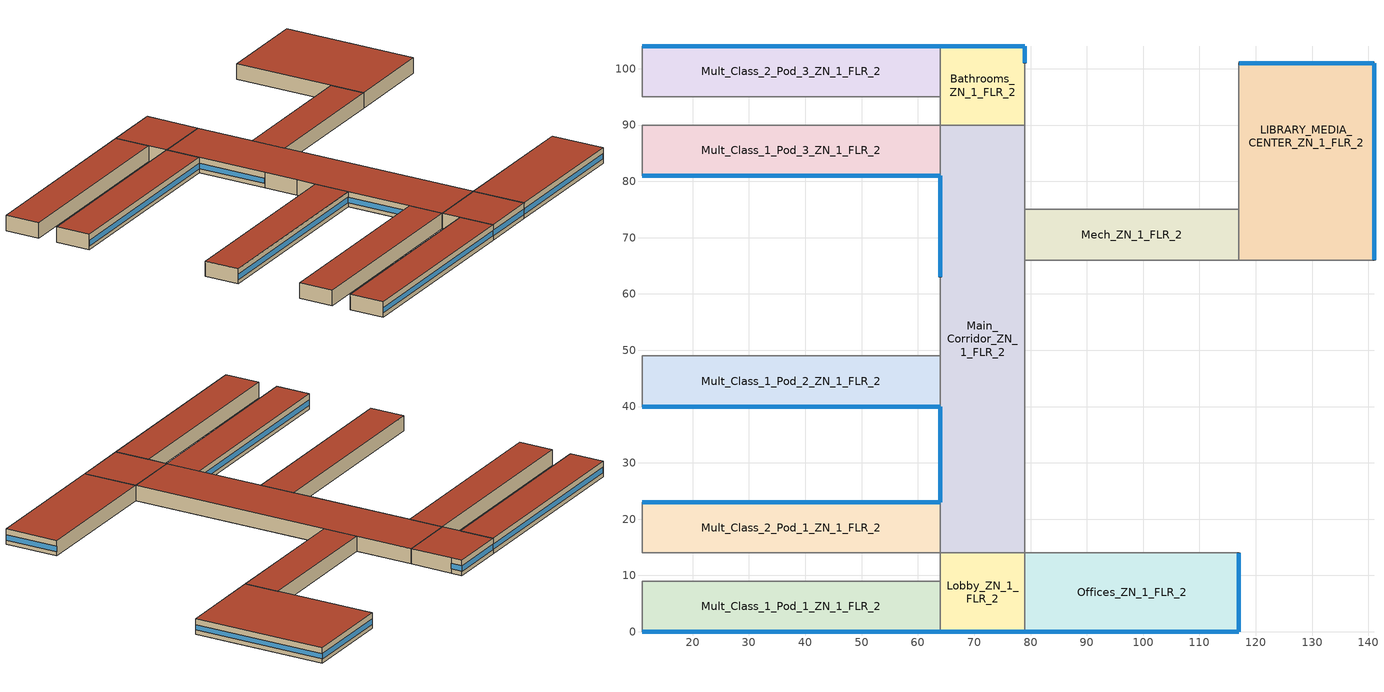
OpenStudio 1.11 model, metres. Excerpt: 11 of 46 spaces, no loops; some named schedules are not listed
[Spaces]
Bathrooms_ZN_1_FLR_2
 floor to Bathrooms_ZN_1_FLR_1: 79,104 79,90 64,90 64,104 z4
 wall outside: 79,101 79,104 64,104 z4:8
 wall to Auditorium_ZN_1_FLR_1: 79,90 79,101 z4:8
 wall to Mult_Class_2_Pod_3_ZN_1_FLR_2: 64,104 64,95 z4:8
 wall to Corridor_Pod_3_ZN_1_FLR_2: 64,95 64,90 z4:8
 wall to Main_Corridor_ZN_1_FLR_2: 64,90 79,90 z4:8
 window: 78.95,104 64.05,104 z5.1:6.51; 79,101.05 79,103.95 z5.1:6.55
 roof outside: 79,90 79,104 64,104 64,90 z8
Offices_ZN_1_FLR_2
 floor to Offices_ZN_1_FLR_1: 117,14 117,0 79,0 79,14 z4
 wall outside: 79,0 117,0 117,14 z4:8
 wall to Lobby_ZN_1_FLR_2: 79,14 79,0 z4:8
 wall to Gym_ZN_1_FLR_1: 117,14 79,14 z4:8
 window: 79.05,0 116.95,0 z5.1:6.5; 117,0.05 117,13.95 z5.1:6.51
 roof outside: 117,0 117,14 79,14 79,0 z8
Mech_ZN_1_FLR_2
 floor to Mech_ZN_1_FLR_1: 117,75 117,66 79,66 79,75 z4
 wall to Gym_ZN_1_FLR_1: 79,66 117,66 z4:8
 wall to Main_Corridor_ZN_1_FLR_2: 79,75 79,66 z4:8
 wall to Auditorium_ZN_1_FLR_1: 117,75 79,75 z4:8
 wall to LIBRARY_MEDIA_CENTER_ZN_1_FLR_2: 117,66 117,75 z4:8
 roof outside: 117,66 117,75 79,75 79,66 z8
LIBRARY_MEDIA_CENTER_ZN_1_FLR_2
 floor to Kitchen_ZN_1_FLR_1: 141,75 141,66 117,66 117,75 z4
 floor to Cafeteria_ZN_1_FLR_1: 141,101 141,75 117,75 117,101 z4
 wall outside: 141,66 141,101 117,101 z4:8
 wall to Auditorium_ZN_1_FLR_1: 117,101 117,75 z4:8
 wall to Aux_Gym_ZN_1_FLR_1: 117,66 141,66 z4:8
 window: 141,66.05 141,100.95 z5.1:6.5; 140.95,101 117.05,101 z5.1:6.51
 roof outside: 141,66 141,101 117,101 117,66 z8
Main_Corridor_ZN_1_FLR_2
 floor to Main_Corridor_ZN_1_FLR_1: 79,90 79,14 64,14 64,90 z4
 wall outside: 64,81 64,63 / 64,40 64,23 z4:8
 wall to Gym_ZN_1_FLR_1: 79,14 79,66 z4:8
 wall to Mult_Class_1_Pod_2_ZN_1_FLR_2: 64,49 64,40 z4:8
 wall to Auditorium_ZN_1_FLR_1: 79,75 79,90 z4:8
 wall to Corridor_Pod_2_ZN_1_FLR_2: 64,54 64,49 z4:8
 wall to Mult_Class_2_Pod_1_ZN_1_FLR_2: 64,23 64,14 z4:8
 wall to Mult_Class_2_Pod_2_ZN_1_FLR_2: 64,63 64,54 z4:8
 wall to Mult_Class_1_Pod_3_ZN_1_FLR_2: 64,90 64,81 z4:8
 wall to Lobby_ZN_1_FLR_2: 64,14 79,14 z4:8
 window: 64,39.95 64,23.05 / 64,80.95 64,63.05 z5.1:6.51
 roof outside: 79,14 79,90 64,90 64,14 z8
Mult_Class_2_Pod_1_ZN_1_FLR_2
 floor to Mult_Class_2_Pod_1_ZN_1_FLR_1: 64,23 64,14 11,14 11,23 z4
 wall outside: 64,23 11,23 z4:8
 wall to Corridor_Pod_1_ZN_1_FLR_2: 11,14 64,14 z4:8
 wall to Corner_Class_2_Pod_1_ZN_1_FLR_2: 11,23 11,14 z4:8
 window: 63.95,23 11.05,23 z5.1:6.5
 roof outside: 64,14 64,23 11,23 11,14 z8
Mult_Class_1_Pod_1_ZN_1_FLR_2
 floor to Mult_Class_1_Pod_1_ZN_1_FLR_1: 64,9 64,0 11,0 11,9 z4
 wall outside: 11,0 64,0 z4:8
 wall to Lobby_ZN_1_FLR_2: 64,0 64,9 z4:8
 wall to Corridor_Pod_1_ZN_1_FLR_2: 64,9 11,9 z4:8
 wall to Corner_Class_1_Pod_1_ZN_1_FLR_2: 11,9 11,0 z4:8
 window: 11.05,0 63.95,0 z5.1:6.5
 roof outside: 64,0 64,9 11,9 11,0 z8
Mult_Class_1_Pod_2_ZN_1_FLR_2
 floor to Mult_Class_1_Pod_2_ZN_1_FLR_1: 64,49 64,40 11,40 11,49 z4
 wall outside: 11,40 64,40 z4:8
 wall to Corner_Class_1_Pod_2_ZN_1_FLR_2: 11,49 11,40 z4:8
 wall to Corridor_Pod_2_ZN_1_FLR_2: 64,49 11,49 z4:8
 window: 11.05,40 63.95,40 z5.1:6.5
 roof outside: 64,40 64,49 11,49 11,40 z8
Mult_Class_1_Pod_3_ZN_1_FLR_2
 floor to Mult_Class_1_Pod_3_ZN_1_FLR_1: 64,90 64,81 11,81 11,90 z4
 wall outside: 11,81 64,81 z4:8
 wall to Corridor_Pod_3_ZN_1_FLR_2: 64,90 11,90 z4:8
 wall to Corner_Class_1_Pod_3_ZN_1_FLR_2: 11,90 11,81 z4:8
 window: 11.05,81 63.95,81 z5.1:6.5
 roof outside: 64,81 64,90 11,90 11,81 z8
Mult_Class_2_Pod_3_ZN_1_FLR_2
 floor to Mult_Class_2_Pod_3_ZN_1_FLR_1: 64,104 64,95 11,95 11,104 z4
 wall outside: 64,104 11,104 z4:8
 wall to Corner_Class_2_Pod_3_ZN_1_FLR_2: 11,104 11,95 z4:8
 wall to Corridor_Pod_3_ZN_1_FLR_2: 11,95 64,95 z4:8
 window: 63.95,104 11.05,104 z5.1:6.5
 roof outside: 64,95 64,104 11,104 11,95 z8
Lobby_ZN_1_FLR_2
 floor to Lobby_ZN_1_FLR_1: 79,14 79,0 64,0 64,14 z4
 wall outside: 64,0 79,0 z4:8
 wall to Corridor_Pod_1_ZN_1_FLR_2: 64,14 64,9 z4:8
 window: 64.05,0 78.95,0 z5.1:6.51
 roof outside: 79,0 79,14 64,14 64,0 z8
[Site]
Houston Bush Intercontinental: Latitude {deg}=30; Longitude {deg}=-95.37; Time Zone {hr}=-6; Elevation {m}=29; Terrain=City
[Building]
90.1-2010-SecondarySchool-ASHRAE 169-2006-2A created: 2016-05-25 12:44:19 -0600: North Axis {deg}=0; Default Construction Set=90.1-2010 - SecSchl - ASHRAE 169-2006-2A; Standards Building Type=SecondarySchool
[ClimateZones]
Climate Zone Institution Name 1=ASHRAE; Climate Zone Document Name 1=ANSI/ASHRAE Standard 169; Climate Zone Document Year 1=2006; Climate Zone Value 1=2A; Climate Zone Institution Name 2=CEC; Climate Zone Document Name 2=California Climate Zone Descriptions; Climate Zone Document Year 2=1995
[Site:GroundTemperature:BuildingSurface]
20.84, 20.81, 20.85, 20.89, 20.94, 23.18, 23.51, 23.57, 23.6, 21.32, 21.03, 20.9
[Site:WaterMainsTemperature]
Calculation Method=Correlation; Annual Average Outdoor Air Temperature {C}=20.3167; Maximum Difference In Monthly Average Outdoor Air Temperatures {deltaC}=17.8
[SizingPeriod:DesignDay] Barometric Pressure {Pa}=100977; Sky Clearness=0; Rain Indicator=0; Snow Indicator=0; Day of Month=21; Daylight Saving Time Indicator=0; Humidity Indicating Type=Wetbulb; Dry-Bulb Temperature Range Modifier Type=DefaultMultipliers
Name | Maximum Dry-Bulb Temperature {C} | Daily Dry-Bulb Temperature Range {deltaC} | Humidity Indicating Conditions at Maximum Dry-Bulb | Wind Speed {m/s} | Wind Direction {deg} | Month | Day Type | Solar Model Indicator | ASHRAE Taub | ASHRAE Taud
Houston Bush Intercontinental Ann Clg .4% Condns DB=>MWB | 36 | 10.1 | 24.8 | 3.5 | 170 | 7 | SummerDesignDay | ASHRAETau | 0.499 | 1.97
Houston Bush Intercontinental Ann Htg 99.6% Condns DB | -1.6 | 0 | -1.6 | 2.8 | 0 | 1 | WinterDesignDay | ASHRAEClearSky
[Material:NoMass] Thermal Absorptance=0.9; Solar Absorptance=0.7
Name | Roughness | Thermal Resistance {m2-K/W} | Visible Absorptance
CP02 CARPET PAD | VeryRough | 0.21648 | 0.8
Typical Insulation R-6.78 | Smooth | 1.19347 | 0.7
Typical Carpet Pad | Smooth | 0.21648 | 0.8
Typical Insulation R-5.89 | Smooth | 1.03652 | 0.7
Typical Insulation R-19.72 | Smooth | 3.4722 | 0.7
Typical Insulation R-0.58 | Smooth | 0.101875 | 0.7
Typical Insulation | Smooth | 0.0282222 | 0.7
[Material]
Name | Roughness | Thickness {m} | Conductivity {W/m-K} | Density {kg/m3} | Specific Heat {J/kg-K} | Thermal Absorptance | Solar Absorptance | Visible Absorptance
100mm Normalweight concrete floor | MediumSmooth | 0.1016 | 2.31 | 2322 | 832
G01 13mm gypsum board | Smooth | 0.0127 | 0.16 | 800 | 1090 | 0.9 | 0.7 | 0.5
4 in. Normalweight Concrete Floor | MediumRough | 0.1016 | 2.31 | 2322 | 832 | 0.9 | 0.7 | 0.7
25mm Stucco | Smooth | 0.0254 | 0.72 | 1856 | 840 | 0.9 | 0.7 | 0.7
5/8 in. Gypsum Board | MediumSmooth | 0.0159 | 0.16 | 800 | 1090 | 0.9 | 0.7 | 0.7
Roof Membrane - Highly Reflective | VeryRough | 0.0095 | 0.16 | 1121.29 | 1460 | 0.75 | 0.45 | 0.7
Metal Roof Surface; F08 Metal surface | Smooth | 0.0008 | 45.28 | 7824 | 500 | 0.9 | 0.7 | 0.7
6 in. Normalweight Concrete Floor | MediumRough | 0.1524 | 2.31 | 2322 | 832 | 0.9 | 0.7 | 0.7
8 in. Concrete Block Basement Wall | MediumRough | 0.2032 | 1.326 | 1842 | 912 | 0.9 | 0.7 | 0.7
G05 25mm wood | MediumSmooth | 0.0254 | 0.15 | 608 | 1630 | 0.9 | 0.5 | 0.5
Std Wood 6inch | MediumSmooth | 0.15 | 0.12 | 540 | 1210 | 0.9 | 0.7 | 0.7
[Construction]
Typical Insulated Exterior Mass Floor R-9.35: Typical Insulation R-6.78, 4 in. Normalweight Concrete Floor, Typical Carpet Pad
Typical Insulated Steel Framed Exterior Wall R-8.06: 25mm Stucco, 5/8 in. Gypsum Board, Typical Insulation R-5.89, 5/8 in. Gypsum Board
Typical IEAD Roof - Highly Reflective R-20.83: Roof Membrane - Highly Reflective, Typical Insulation R-19.72, Metal Roof Surface
Typical Interior Floor: 100mm Normalweight concrete floor, CP02 CARPET PAD
Typical Interior Wall: G01 13mm gypsum board, G01 13mm gypsum board
Typical Interior Ceiling: CP02 CARPET PAD, 100mm Normalweight concrete floor
Typical Insulated Carpeted 6in Slab Floor: 6 in. Normalweight Concrete Floor, Typical Carpet Pad
Typical Insulated Basement Mass Wall: 8 in. Concrete Block Basement Wall
U 0.72 SHGC 0.25 Sgl Ref-B-M Tint 6mm: REF B TINT MID 6MM
Typical Insulated Metal Door R-1.43: F08 Metal surface, Typical Insulation R-0.58
Typical Overhead Door: Typical Insulation
U 1.98 SHGC 0.36 Sgl Ref-B-H Clr 6mm: REF B CLEAR HI 6MM
Typical Interior Window: Clear 3mm
Typical Interior Door; Typical Interior Partition: G05 25mm wood
InteriorFurnishings: Std Wood 6inch
[DefaultConstructionSet]
90.1-2010 - SecSchl - ASHRAE 169-2006-2A: Default Exterior Surface Constructions=Default Surface Constructions 1; Default Interior Surface Constructions=Default Surface Constructions 2; Default Ground Contact Surface Constructions=Default Surface Constructions 3; Default Exterior SubSurface Constructions=Default Sub Surface Constructions 1; Default Interior SubSurface Constructions=Default Sub Surface Constructions 2; Interior Partition Construction=Typical Interior Partition
[DefaultSurfaceConstructions]
Name | Floor Construction | Wall Construction | Roof Ceiling Construction
Default Surface Constructions 1 | Typical Insulated Exterior Mass Floor R-9.35 | Typical Insulated Steel Framed Exterior Wall R-8.06 | Typical IEAD Roof - Highly Reflective R-20.83
Default Surface Constructions 2 | Typical Interior Floor | Typical Interior Wall | Typical Interior Ceiling
Default Surface Constructions 3 | Typical Insulated Carpeted 6in Slab Floor | Typical Insulated Basement Mass Wall
[DefaultSubSurfaceConstructions]
Name | Fixed Window Construction | Operable Window Construction | Door Construction | Overhead Door Construction | Skylight Construction | Tubular Daylight Dome Construction | Tubular Daylight Diffuser Construction
Default Sub Surface Constructions 1 | U 0.72 SHGC 0.25 Sgl Ref-B-M Tint 6mm | U 0.72 SHGC 0.25 Sgl Ref-B-M Tint 6mm | Typical Insulated Metal Door R-1.43 | Typical Overhead Door | U 1.98 SHGC 0.36 Sgl Ref-B-H Clr 6mm | Typical Interior Window | Typical Interior Window
Default Sub Surface Constructions 2 | Typical Interior Window | Typical Interior Window | Typical Interior Door
[WindowMaterial:Glazing] Optical Data Type=SpectralAverage; Infrared Transmittance at Normal Incidence=0; Front Side Infrared Hemispherical Emissivity=0.84; Conductivity {W/m-K}=0.9; Dirt Correction Factor for Solar and Visible Transmittance=1; Solar Diffusing=No
Name | Thickness {m} | Solar Transmittance at Normal Incidence | Front Side Solar Reflectance at Normal Incidence | Back Side Solar Reflectance at Normal Incidence | Visible Transmittance at Normal Incidence | Front Side Visible Reflectance at Normal Incidence | Back Side Visible Reflectance at Normal Incidence | Back Side Infrared Hemispherical Emissivity
REF B TINT MID 6MM | 0.006 | 0.1 | 0.11 | 0.41 | 0.13 | 0.1 | 0.32 | 0.45
REF B CLEAR HI 6MM | 0.006 | 0.24 | 0.16 | 0.32 | 0.3 | 0.16 | 0.29 | 0.6
Clear 3mm | 0.003 | 0.837 | 0.075 | 0.075 | 0.898 | 0.081 | 0.081 | 0.84
[Space] Part of Total Floor Area=Yes
Name | Space Type | Thermal Zone
Bathrooms_ZN_1_FLR_2 | SecondarySchool Restroom | Bathrooms_ZN_1_FLR_2 ZN
LIBRARY_MEDIA_CENTER_ZN_1_FLR_2 | SecondarySchool Library | LIBRARY_MEDIA_CENTER_ZN_1_FLR_2 ZN
Mult_Class_1_Pod_3_ZN_1_FLR_2 | SecondarySchool Classroom | Mult_Class_1_Pod_3_ZN_1_FLR_2 ZN
Offices_ZN_1_FLR_2 | SecondarySchool Office | Offices_ZN_1_FLR_2 ZN
Mult_Class_2_Pod_3_ZN_1_FLR_2 | SecondarySchool Classroom | Mult_Class_2_Pod_3_ZN_1_FLR_2 ZN
Mech_ZN_1_FLR_2 | SecondarySchool Mechanical | Mech_ZN_1_FLR_2 ZN
Mult_Class_2_Pod_1_ZN_1_FLR_2 | SecondarySchool Classroom | Mult_Class_2_Pod_1_ZN_1_FLR_2 ZN
Mult_Class_1_Pod_1_ZN_1_FLR_2 | SecondarySchool Classroom | Mult_Class_1_Pod_1_ZN_1_FLR_2 ZN
Main_Corridor_ZN_1_FLR_2 | SecondarySchool Corridor | Main_Corridor_ZN_1_FLR_2 ZN
Lobby_ZN_1_FLR_2 | SecondarySchool Lobby | Lobby_ZN_1_FLR_2 ZN
Mult_Class_1_Pod_2_ZN_1_FLR_2 | SecondarySchool Classroom | Mult_Class_1_Pod_2_ZN_1_FLR_2 ZN
[SpaceType] Standards Building Type=SecondarySchool
Name | Default Schedule Set | Design Specification Outdoor Air Object | Standards Space Type
SecondarySchool Office | SecondarySchool Office Schedule Set | SecondarySchool Office Ventilation | Office
SecondarySchool Lobby | SecondarySchool Lobby Schedule Set | SecondarySchool Lobby Ventilation | Lobby
SecondarySchool Mechanical | SecondarySchool Mechanical Schedule Set | SecondarySchool Mechanical Ventilation | Mechanical
SecondarySchool Restroom | SecondarySchool Restroom Schedule Set | SecondarySchool Restroom Ventilation | Restroom
SecondarySchool Library | SecondarySchool Library Schedule Set | SecondarySchool Library Ventilation | Library
SecondarySchool Corridor | SecondarySchool Corridor Schedule Set | SecondarySchool Corridor Ventilation | Corridor
SecondarySchool Classroom | SecondarySchool Classroom Schedule Set | SecondarySchool Classroom Ventilation | Classroom
[People:Definition] Number of People Calculation Method=People/Area; Fraction Radiant=0.3
Name | People per Space Floor Area {person/m2}
SecondarySchool Classroom People Definition | 0.376737
SecondarySchool Library People Definition | 0.107639
SecondarySchool Office People Definition | 0.0538196
[People] Work Efficiency Schedule=Work Efficiency Schedule; Clothing Insulation Schedule=Clothing Schedule; Air Velocity Schedule=Air Velocity Schedule
Name | People Definition | Space or SpaceType
SecondarySchool Classroom People | SecondarySchool Classroom People Definition | SecondarySchool Classroom
SecondarySchool Library People | SecondarySchool Library People Definition | SecondarySchool Library
SecondarySchool Office People | SecondarySchool Office People Definition | SecondarySchool Office
[Lights:Definition] Design Level Calculation Method=Watts/Area; Fraction Radiant=0.37; Fraction Visible=0.2
Name | Watts per Space Floor Area {W/m2}
SecondarySchool Classroom Lights Definition | 13.3472
SecondarySchool Corridor Lights Definition | 7.10418
SecondarySchool Library Lights Definition | 12.7014
SecondarySchool Lobby Lights Definition | 9.68752
SecondarySchool Mechanical Lights Definition | 10.2257
SecondarySchool Office Lights Definition | 11.9479
SecondarySchool Restroom Lights Definition | 10.5486
[Lights]
Name | Lights Definition | Space or SpaceType | Schedule
SecondarySchool Classroom Lights | SecondarySchool Classroom Lights Definition | SecondarySchool Classroom | SchoolSecondary BLDG_LIGHT_CLASSROOM_SCH OccSensor Reduction
SecondarySchool Corridor Lights | SecondarySchool Corridor Lights Definition | SecondarySchool Corridor
SecondarySchool Library Lights | SecondarySchool Library Lights Definition | SecondarySchool Library
SecondarySchool Lobby Lights | SecondarySchool Lobby Lights Definition | SecondarySchool Lobby
SecondarySchool Mechanical Lights | SecondarySchool Mechanical Lights Definition | SecondarySchool Mechanical
SecondarySchool Office Lights | SecondarySchool Office Lights Definition | SecondarySchool Office | SchoolSecondary BLDG_LIGHT_OFFICE_SCH OccSensor Reduction
SecondarySchool Restroom Lights | SecondarySchool Restroom Lights Definition | SecondarySchool Restroom | SchoolSecondary BLDG_LIGHT_BATH_SCH OccSensor Reduction
[ElectricEquipment:Definition] Design Level Calculation Method=Watts/Area; Fraction Radiant=0.5
Name | Watts per Space Floor Area {W/m2}
SecondarySchool Classroom Elec Equip Definition | 9.99967
SecondarySchool Corridor Elec Equip Definition; SecondarySchool Lobby Elec Equip Definition; SecondarySchool Mechanical Elec Equip Definition; SecondarySchool Restroom Elec Equip Definition | 3.98265
SecondarySchool Library Elec Equip Definition | 10.0104
SecondarySchool Office Elec Equip Definition | 10.7639
[ElectricEquipment]
Name | Electric Equipment Definition | Space or SpaceType
SecondarySchool Classroom Elec Equip | SecondarySchool Classroom Elec Equip Definition | SecondarySchool Classroom
SecondarySchool Corridor Elec Equip | SecondarySchool Corridor Elec Equip Definition | SecondarySchool Corridor
SecondarySchool Library Elec Equip | SecondarySchool Library Elec Equip Definition | SecondarySchool Library
SecondarySchool Lobby Elec Equip | SecondarySchool Lobby Elec Equip Definition | SecondarySchool Lobby
SecondarySchool Mechanical Elec Equip | SecondarySchool Mechanical Elec Equip Definition | SecondarySchool Mechanical
SecondarySchool Office Elec Equip | SecondarySchool Office Elec Equip Definition | SecondarySchool Office
SecondarySchool Restroom Elec Equip | SecondarySchool Restroom Elec Equip Definition | SecondarySchool Restroom
[DesignSpecification:OutdoorAir] Outdoor Air Method=Sum
Name | Outdoor Air Flow per Person {m3/s-person} | Outdoor Air Flow per Floor Area {m3/s-m2}
SecondarySchool Classroom Ventilation; SecondarySchool Library Ventilation | 0.00471947 | 0.0006096
SecondarySchool Corridor Ventilation; SecondarySchool Lobby Ventilation; SecondarySchool Restroom Ventilation |  | 0.0003048
SecondarySchool Mechanical Ventilation |  | 0.0006096
SecondarySchool Office Ventilation | 0.00235974 | 0.0003048
[DefaultScheduleSet] People Activity Level Schedule=SchoolSecondary ACTIVITY_SCH; Electric Equipment Schedule=SchoolSecondary BLDG_EQUIP_SCH; Infiltration Schedule=SchoolSecondary INFIL_SCH_PNNL
Name | Number of People Schedule | Lighting Schedule
SecondarySchool Classroom Schedule Set | SchoolSecondary BLDG_OCC_SCH | SchoolSecondary BLDG_LIGHT_CLASSROOM_SCH
SecondarySchool Corridor Schedule Set | SchoolSecondary BLDG_OCC_SCH | SchoolSecondary BLDG_LIGHT_CORRIDOR_SCH
SecondarySchool Library Schedule Set | SchoolSecondary BLDG_OCC_SCH | SchoolSecondary BLDG_LIGHT_LIBRARY_SCH
SecondarySchool Lobby Schedule Set | SchoolSecondary BLDG_OCC_SCH | SchoolSecondary BLDG_LIGHT_LOBBYFLR1_SCH
SecondarySchool Mechanical Schedule Set | SchoolSecondary BLDG_OCC_SCH | SchoolSecondary BLDG_LIGHT_SCH
SecondarySchool Office Schedule Set | SchoolSecondary BLDG_OCC_SCH_Offices | SchoolSecondary BLDG_LIGHT_OFFICE_SCH
SecondarySchool Restroom Schedule Set | SchoolSecondary BLDG_OCC_SCH | SchoolSecondary BLDG_LIGHT_BATH_SCH
[ThermostatSetpoint:DualSetpoint]
Name | Heating Setpoint Temperature Schedule | Cooling Setpoint Temperature Schedule
SecondarySchool Lobby Thermostat 1; SecondarySchool Corridor Thermostat 3; SecondarySchool Classroom Thermostat 4; SecondarySchool Office Thermostat 2; SecondarySchool Classroom Thermostat 8; SecondarySchool Classroom Thermostat 11; SecondarySchool Library Thermostat 1; SecondarySchool Classroom Thermostat 14; SecondarySchool Classroom Thermostat 22 | SchoolSecondary HTGSETP_SCH_YES_OPTIMUM | SchoolSecondary CLGSETP_SCH_NO_SETBACK
SecondarySchool Mechanical Thermostat 1; SecondarySchool Restroom Thermostat 1 | SchoolSecondary HTGSETP_SCH_Setback | SchoolSecondary CLGSETP_SCH_Setback
[SpaceInfiltration:DesignFlowRate] Schedule=SchoolSecondary INFIL_SCH_PNNL; Design Flow Rate Calculation Method=Flow/ExteriorArea; Constant Term Coefficient=0; Temperature Term Coefficient=0; Velocity Term Coefficient=0.224; Velocity Squared Term Coefficient=0
Name | Space or SpaceType | Flow per Exterior Surface Area {m3/s-m2}
Bathrooms_ZN_1_FLR_2 Infiltration | Bathrooms_ZN_1_FLR_2 | 0.000145423
LIBRARY_MEDIA_CENTER_ZN_1_FLR_2 Infiltration | LIBRARY_MEDIA_CENTER_ZN_1_FLR_2 | 0.000124925
Lobby_ZN_1_FLR_2 Infiltration | Lobby_ZN_1_FLR_2 | 0.000126572
Main_Corridor_ZN_1_FLR_2 Infiltration | Main_Corridor_ZN_1_FLR_2 | 6.22971e-05
Mult_Class_1_Pod_1_ZN_1_FLR_2 Infiltration | Mult_Class_1_Pod_1_ZN_1_FLR_2 | 0.000175253
Mult_Class_1_Pod_2_ZN_1_FLR_2 Infiltration | Mult_Class_1_Pod_2_ZN_1_FLR_2 | 0.000175253
Mult_Class_1_Pod_3_ZN_1_FLR_2 Infiltration | Mult_Class_1_Pod_3_ZN_1_FLR_2 | 0.000175253
Mult_Class_2_Pod_1_ZN_1_FLR_2 Infiltration | Mult_Class_2_Pod_1_ZN_1_FLR_2 | 0.000175253
Mult_Class_2_Pod_3_ZN_1_FLR_2 Infiltration | Mult_Class_2_Pod_3_ZN_1_FLR_2 | 0.000175253
Offices_ZN_1_FLR_2 Infiltration | Offices_ZN_1_FLR_2 | 0.000160096
[InternalMass:Definition]
Internal Mass Definition 1: Construction=InteriorFurnishings; Design Level Calculation Method=SurfaceArea/Area; Surface Area per Space Floor Area=2
[InternalMass] Internal Mass Definition=Internal Mass Definition 1
Name | Space or SpaceType
Mult_Class_1_Pod_1_ZN_1_FLR_2 Mass | Mult_Class_1_Pod_1_ZN_1_FLR_2
Mult_Class_2_Pod_1_ZN_1_FLR_2 Mass | Mult_Class_2_Pod_1_ZN_1_FLR_2
Mult_Class_1_Pod_2_ZN_1_FLR_2 Mass | Mult_Class_1_Pod_2_ZN_1_FLR_2
Mult_Class_1_Pod_3_ZN_1_FLR_2 Mass | Mult_Class_1_Pod_3_ZN_1_FLR_2
Mult_Class_2_Pod_3_ZN_1_FLR_2 Mass | Mult_Class_2_Pod_3_ZN_1_FLR_2
Main_Corridor_ZN_1_FLR_2 Mass | Main_Corridor_ZN_1_FLR_2
Lobby_ZN_1_FLR_2 Mass | Lobby_ZN_1_FLR_2
Bathrooms_ZN_1_FLR_2 Mass; Bathrooms_ZN_1_FLR_2 Mass 1 | Bathrooms_ZN_1_FLR_2
Offices_ZN_1_FLR_2 Mass | Offices_ZN_1_FLR_2
LIBRARY_MEDIA_CENTER_ZN_1_FLR_2 Mass | LIBRARY_MEDIA_CENTER_ZN_1_FLR_2
Mech_ZN_1_FLR_2 Mass | Mech_ZN_1_FLR_2
[ThermalZone] Use Ideal Air Loads=No
Name | Thermostat
Lobby_ZN_1_FLR_2 ZN | SecondarySchool Lobby Thermostat 1
Main_Corridor_ZN_1_FLR_2 ZN | SecondarySchool Corridor Thermostat 3
Mult_Class_2_Pod_1_ZN_1_FLR_2 ZN | SecondarySchool Classroom Thermostat 4
Mech_ZN_1_FLR_2 ZN | SecondarySchool Mechanical Thermostat 1
Offices_ZN_1_FLR_2 ZN | SecondarySchool Office Thermostat 2
Mult_Class_1_Pod_1_ZN_1_FLR_2 ZN | SecondarySchool Classroom Thermostat 8
Mult_Class_2_Pod_3_ZN_1_FLR_2 ZN | SecondarySchool Classroom Thermostat 11
Bathrooms_ZN_1_FLR_2 ZN | SecondarySchool Restroom Thermostat 1
LIBRARY_MEDIA_CENTER_ZN_1_FLR_2 ZN | SecondarySchool Library Thermostat 1
Mult_Class_1_Pod_2_ZN_1_FLR_2 ZN | SecondarySchool Classroom Thermostat 14
Mult_Class_1_Pod_3_ZN_1_FLR_2 ZN | SecondarySchool Classroom Thermostat 22
[Exterior:Lights:Definition]
Name | Design Level {W}
Occ Sensing Exterior Lights Def | 8427.85
NonDimming Exterior Lights Def | 353.47
[Exterior:Lights] Control Option=AstronomicalClock
Name | Exterior Lights Definition | Schedule
Occ Sensing Exterior Lights Def | Occ Sensing Exterior Lights Def | SchoolSecondary Exterior_lighting_schedule_b
NonDimming Exterior Lights Def | NonDimming Exterior Lights Def | SchoolSecondary Exterior_lighting_schedule_a
[Schedule:Ruleset]
SchoolSecondary INFIL_SCH_PNNL: Default Day Schedule=SchoolSecondary INFIL_SCH_PNNL Default; Summer Design Day Schedule=SchoolSecondary INFIL_SCH_PNNL Summer Design Day; Winter Design Day Schedule=SchoolSecondary INFIL_SCH_PNNL Winter Design Day
